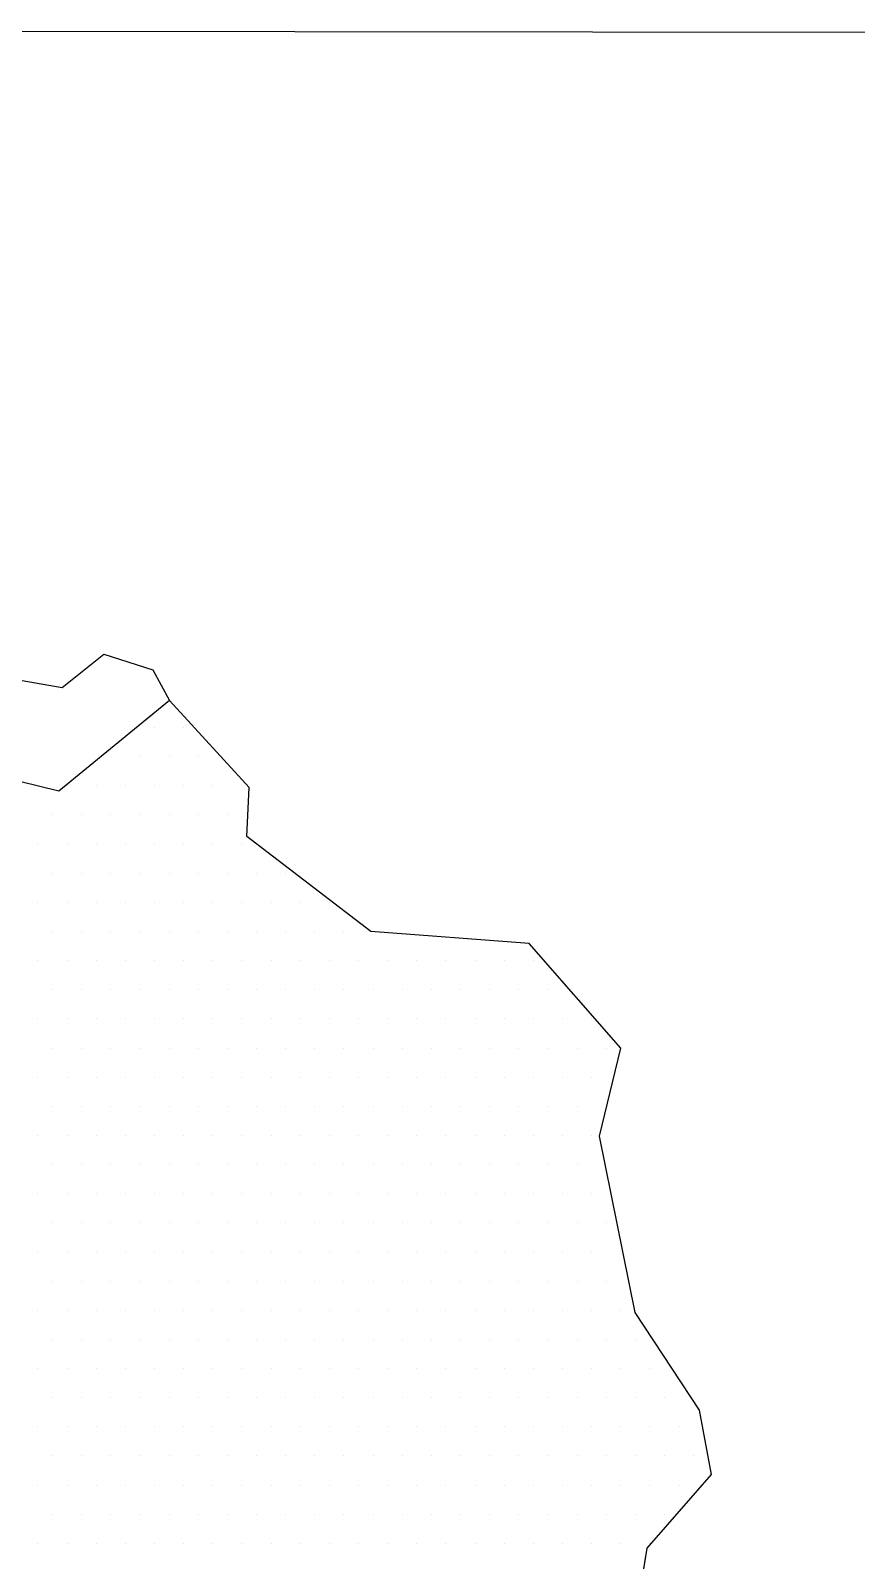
# Model space of a CAD drawing. Header units: metres. Extents: x -1.92 to -0.48, y -12.15 to -10.
# Drawn here: x -1.566 to -1.211, y -10.657 to -10.001 of the extents above; entities that cross this region are included whole.
import ezdxf

# ---------------------------------------------------------------- set-up
doc = ezdxf.new("R2010")
doc.units = ezdxf.units.M
doc.header["$LTSCALE"] = 25
doc.header["$MEASUREMENT"] = 0
doc.linetypes.add('STRICHPUNKTX2', pattern=[2, 1, -0.5, 0, -0.5])
doc.layers.get('0').update_dxf_attribs({"linetype": 'CONTINUOUS'})
for name, color, linetype in [('GRABUNGSGRENZE', 3, 'STRICHPUNKTX2'), ('STEINE', 4, 'CONTINUOUS'), ('STEINESCHRAFF', 4, 'CONTINUOUS')]:
    doc.layers.add(name, color=color, linetype=linetype)

# ---------------------------------------------------------------- blocks, each defined once
blk = doc.blocks.new('*X2')
at = {"color": 0}
for p, q in [((-151.25, -1030), (-151.25, -1030)), ((-150, -1030), (-150, -1030)), ((-153.125, -1031.25), (-153.125, -1031.25)), ((-151.875, -1031.25), (-151.875, -1031.25)), ((-150.625, -1031.25), (-150.625, -1031.25)), ((-149.375, -1031.25), (-149.375, -1031.25)), ((-155, -1032.5), (-155, -1032.5)), ((-153.75, -1032.5), (-153.75, -1032.5)), ((-152.5, -1032.5), (-152.5, -1032.5)), ((-151.25, -1032.5), (-151.25, -1032.5)), ((-150, -1032.5), (-150, -1032.5)), ((-148.75, -1032.5), (-148.75, -1032.5)), ((-147.5, -1032.5), (-147.5, -1032.5)), ((-155.625, -1033.75), (-155.625, -1033.75)), ((-154.375, -1033.75), (-154.375, -1033.75)), ((-153.125, -1033.75), (-153.125, -1033.75)), ((-151.875, -1033.75), (-151.875, -1033.75)), ((-150.625, -1033.75), (-150.625, -1033.75)), ((-149.375, -1033.75), (-149.375, -1033.75)), ((-148.125, -1033.75), (-148.125, -1033.75)), ((-156.25, -1035), (-156.25, -1035)), ((-155, -1035), (-155, -1035)), ((-153.75, -1035), (-153.75, -1035)), ((-152.5, -1035), (-152.5, -1035)), ((-151.25, -1035), (-151.25, -1035)), ((-150, -1035), (-150, -1035)), ((-148.75, -1035), (-148.75, -1035)), ((-147.5, -1035), (-147.5, -1035)), ((-155.625, -1036.25), (-155.625, -1036.25)), ((-154.375, -1036.25), (-154.375, -1036.25)), ((-153.125, -1036.25), (-153.125, -1036.25)), ((-151.875, -1036.25), (-151.875, -1036.25)), ((-150.625, -1036.25), (-150.625, -1036.25)), ((-149.375, -1036.25), (-149.375, -1036.25)), ((-148.125, -1036.25), (-148.125, -1036.25)), ((-146.875, -1036.25), (-146.875, -1036.25)), ((-145.625, -1036.25), (-145.625, -1036.25)), ((-156.25, -1037.5), (-156.25, -1037.5)), ((-155, -1037.5), (-155, -1037.5)), ((-153.75, -1037.5), (-153.75, -1037.5)), ((-152.5, -1037.5), (-152.5, -1037.5)), ((-151.25, -1037.5), (-151.25, -1037.5)), ((-150, -1037.5), (-150, -1037.5)), ((-148.75, -1037.5), (-148.75, -1037.5)), ((-147.5, -1037.5), (-147.5, -1037.5)), ((-146.25, -1037.5), (-146.25, -1037.5)), ((-145, -1037.5), (-145, -1037.5)), ((-143.75, -1037.5), (-143.75, -1037.5)), ((-155.625, -1038.75), (-155.625, -1038.75)), ((-154.375, -1038.75), (-154.375, -1038.75)), ((-153.125, -1038.75), (-153.125, -1038.75)), ((-151.875, -1038.75), (-151.875, -1038.75)), ((-150.625, -1038.75), (-150.625, -1038.75)), ((-149.375, -1038.75), (-149.375, -1038.75)), ((-148.125, -1038.75), (-148.125, -1038.75)), ((-146.875, -1038.75), (-146.875, -1038.75)), ((-145.625, -1038.75), (-145.625, -1038.75)), ((-144.375, -1038.75), (-144.375, -1038.75)), ((-143.125, -1038.75), (-143.125, -1038.75)), ((-156.25, -1040), (-156.25, -1040)), ((-155, -1040), (-155, -1040)), ((-153.75, -1040), (-153.75, -1040)), ((-152.5, -1040), (-152.5, -1040)), ((-151.25, -1040), (-151.25, -1040)), ((-150, -1040), (-150, -1040)), ((-148.75, -1040), (-148.75, -1040)), ((-147.5, -1040), (-147.5, -1040)), ((-146.25, -1040), (-146.25, -1040)), ((-145, -1040), (-145, -1040)), ((-143.75, -1040), (-143.75, -1040)), ((-142.5, -1040), (-142.5, -1040)), ((-141.25, -1040), (-141.25, -1040)), ((-140, -1040), (-140, -1040)), ((-138.75, -1040), (-138.75, -1040)), ((-137.5, -1040), (-137.5, -1040)), ((-136.25, -1040), (-136.25, -1040)), ((-135, -1040), (-135, -1040)), ((-155.625, -1041.25), (-155.625, -1041.25)), ((-154.375, -1041.25), (-154.375, -1041.25)), ((-153.125, -1041.25), (-153.125, -1041.25)), ((-151.875, -1041.25), (-151.875, -1041.25)), ((-150.625, -1041.25), (-150.625, -1041.25)), ((-149.375, -1041.25), (-149.375, -1041.25)), ((-148.125, -1041.25), (-148.125, -1041.25)), ((-146.875, -1041.25), (-146.875, -1041.25)), ((-145.625, -1041.25), (-145.625, -1041.25)), ((-144.375, -1041.25), (-144.375, -1041.25)), ((-143.125, -1041.25), (-143.125, -1041.25)), ((-141.875, -1041.25), (-141.875, -1041.25)), ((-140.625, -1041.25), (-140.625, -1041.25)), ((-139.375, -1041.25), (-139.375, -1041.25)), ((-138.125, -1041.25), (-138.125, -1041.25)), ((-136.875, -1041.25), (-136.875, -1041.25)), ((-135.625, -1041.25), (-135.625, -1041.25)), ((-134.375, -1041.25), (-134.375, -1041.25)), ((-156.25, -1042.5), (-156.25, -1042.5)), ((-155, -1042.5), (-155, -1042.5)), ((-153.75, -1042.5), (-153.75, -1042.5)), ((-152.5, -1042.5), (-152.5, -1042.5)), ((-151.25, -1042.5), (-151.25, -1042.5)), ((-150, -1042.5), (-150, -1042.5)), ((-148.75, -1042.5), (-148.75, -1042.5)), ((-147.5, -1042.5), (-147.5, -1042.5)), ((-146.25, -1042.5), (-146.25, -1042.5)), ((-145, -1042.5), (-145, -1042.5)), ((-143.75, -1042.5), (-143.75, -1042.5)), ((-142.5, -1042.5), (-142.5, -1042.5)), ((-141.25, -1042.5), (-141.25, -1042.5)), ((-140, -1042.5), (-140, -1042.5)), ((-138.75, -1042.5), (-138.75, -1042.5)), ((-137.5, -1042.5), (-137.5, -1042.5)), ((-136.25, -1042.5), (-136.25, -1042.5)), ((-135, -1042.5), (-135, -1042.5)), ((-133.75, -1042.5), (-133.75, -1042.5)), ((-132.5, -1042.5), (-132.5, -1042.5)), ((-155.625, -1043.75), (-155.625, -1043.75)), ((-154.375, -1043.75), (-154.375, -1043.75)), ((-153.125, -1043.75), (-153.125, -1043.75)), ((-151.875, -1043.75), (-151.875, -1043.75)), ((-150.625, -1043.75), (-150.625, -1043.75)), ((-149.375, -1043.75), (-149.375, -1043.75)), ((-148.125, -1043.75), (-148.125, -1043.75)), ((-146.875, -1043.75), (-146.875, -1043.75)), ((-145.625, -1043.75), (-145.625, -1043.75)), ((-144.375, -1043.75), (-144.375, -1043.75)), ((-143.125, -1043.75), (-143.125, -1043.75)), ((-141.875, -1043.75), (-141.875, -1043.75)), ((-140.625, -1043.75), (-140.625, -1043.75)), ((-139.375, -1043.75), (-139.375, -1043.75)), ((-138.125, -1043.75), (-138.125, -1043.75)), ((-136.875, -1043.75), (-136.875, -1043.75)), ((-135.625, -1043.75), (-135.625, -1043.75)), ((-134.375, -1043.75), (-134.375, -1043.75)), ((-133.125, -1043.75), (-133.125, -1043.75)), ((-131.875, -1043.75), (-131.875, -1043.75)), ((-156.25, -1045), (-156.25, -1045)), ((-155, -1045), (-155, -1045)), ((-153.75, -1045), (-153.75, -1045)), ((-152.5, -1045), (-152.5, -1045)), ((-151.25, -1045), (-151.25, -1045)), ((-150, -1045), (-150, -1045)), ((-148.75, -1045), (-148.75, -1045)), ((-147.5, -1045), (-147.5, -1045)), ((-146.25, -1045), (-146.25, -1045)), ((-145, -1045), (-145, -1045)), ((-143.75, -1045), (-143.75, -1045)), ((-142.5, -1045), (-142.5, -1045)), ((-141.25, -1045), (-141.25, -1045)), ((-140, -1045), (-140, -1045)), ((-138.75, -1045), (-138.75, -1045)), ((-137.5, -1045), (-137.5, -1045)), ((-136.25, -1045), (-136.25, -1045)), ((-135, -1045), (-135, -1045)), ((-133.75, -1045), (-133.75, -1045)), ((-132.5, -1045), (-132.5, -1045)), ((-155.625, -1046.25), (-155.625, -1046.25)), ((-154.375, -1046.25), (-154.375, -1046.25)), ((-153.125, -1046.25), (-153.125, -1046.25)), ((-151.875, -1046.25), (-151.875, -1046.25)), ((-150.625, -1046.25), (-150.625, -1046.25)), ((-149.375, -1046.25), (-149.375, -1046.25)), ((-148.125, -1046.25), (-148.125, -1046.25)), ((-146.875, -1046.25), (-146.875, -1046.25)), ((-145.625, -1046.25), (-145.625, -1046.25)), ((-144.375, -1046.25), (-144.375, -1046.25)), ((-143.125, -1046.25), (-143.125, -1046.25)), ((-141.875, -1046.25), (-141.875, -1046.25)), ((-140.625, -1046.25), (-140.625, -1046.25)), ((-139.375, -1046.25), (-139.375, -1046.25)), ((-138.125, -1046.25), (-138.125, -1046.25)), ((-136.875, -1046.25), (-136.875, -1046.25)), ((-135.625, -1046.25), (-135.625, -1046.25)), ((-134.375, -1046.25), (-134.375, -1046.25)), ((-133.125, -1046.25), (-133.125, -1046.25)), ((-131.875, -1046.25), (-131.875, -1046.25)), ((-156.25, -1047.5), (-156.25, -1047.5)), ((-155, -1047.5), (-155, -1047.5)), ((-153.75, -1047.5), (-153.75, -1047.5)), ((-152.5, -1047.5), (-152.5, -1047.5)), ((-151.25, -1047.5), (-151.25, -1047.5)), ((-150, -1047.5), (-150, -1047.5)), ((-148.75, -1047.5), (-148.75, -1047.5)), ((-147.5, -1047.5), (-147.5, -1047.5)), ((-146.25, -1047.5), (-146.25, -1047.5)), ((-145, -1047.5), (-145, -1047.5)), ((-143.75, -1047.5), (-143.75, -1047.5)), ((-142.5, -1047.5), (-142.5, -1047.5)), ((-141.25, -1047.5), (-141.25, -1047.5)), ((-140, -1047.5), (-140, -1047.5)), ((-138.75, -1047.5), (-138.75, -1047.5)), ((-137.5, -1047.5), (-137.5, -1047.5)), ((-136.25, -1047.5), (-136.25, -1047.5)), ((-135, -1047.5), (-135, -1047.5)), ((-133.75, -1047.5), (-133.75, -1047.5)), ((-132.5, -1047.5), (-132.5, -1047.5)), ((-155.625, -1048.75), (-155.625, -1048.75)), ((-154.375, -1048.75), (-154.375, -1048.75)), ((-153.125, -1048.75), (-153.125, -1048.75)), ((-151.875, -1048.75), (-151.875, -1048.75)), ((-150.625, -1048.75), (-150.625, -1048.75)), ((-149.375, -1048.75), (-149.375, -1048.75)), ((-148.125, -1048.75), (-148.125, -1048.75)), ((-146.875, -1048.75), (-146.875, -1048.75)), ((-145.625, -1048.75), (-145.625, -1048.75)), ((-144.375, -1048.75), (-144.375, -1048.75)), ((-143.125, -1048.75), (-143.125, -1048.75)), ((-141.875, -1048.75), (-141.875, -1048.75)), ((-140.625, -1048.75), (-140.625, -1048.75)), ((-139.375, -1048.75), (-139.375, -1048.75)), ((-138.125, -1048.75), (-138.125, -1048.75)), ((-136.875, -1048.75), (-136.875, -1048.75)), ((-135.625, -1048.75), (-135.625, -1048.75)), ((-134.375, -1048.75), (-134.375, -1048.75)), ((-133.125, -1048.75), (-133.125, -1048.75)), ((-156.25, -1050), (-156.25, -1050)), ((-155, -1050), (-155, -1050)), ((-153.75, -1050), (-153.75, -1050)), ((-152.5, -1050), (-152.5, -1050)), ((-151.25, -1050), (-151.25, -1050)), ((-150, -1050), (-150, -1050)), ((-148.75, -1050), (-148.75, -1050)), ((-147.5, -1050), (-147.5, -1050)), ((-146.25, -1050), (-146.25, -1050)), ((-145, -1050), (-145, -1050)), ((-143.75, -1050), (-143.75, -1050)), ((-142.5, -1050), (-142.5, -1050)), ((-141.25, -1050), (-141.25, -1050)), ((-140, -1050), (-140, -1050)), ((-138.75, -1050), (-138.75, -1050)), ((-137.5, -1050), (-137.5, -1050)), ((-136.25, -1050), (-136.25, -1050)), ((-135, -1050), (-135, -1050)), ((-133.75, -1050), (-133.75, -1050)), ((-132.5, -1050), (-132.5, -1050)), ((-155.625, -1051.25), (-155.625, -1051.25)), ((-154.375, -1051.25), (-154.375, -1051.25)), ((-153.125, -1051.25), (-153.125, -1051.25)), ((-151.875, -1051.25), (-151.875, -1051.25)), ((-150.625, -1051.25), (-150.625, -1051.25)), ((-149.375, -1051.25), (-149.375, -1051.25)), ((-148.125, -1051.25), (-148.125, -1051.25)), ((-146.875, -1051.25), (-146.875, -1051.25)), ((-145.625, -1051.25), (-145.625, -1051.25)), ((-144.375, -1051.25), (-144.375, -1051.25)), ((-143.125, -1051.25), (-143.125, -1051.25)), ((-141.875, -1051.25), (-141.875, -1051.25)), ((-140.625, -1051.25), (-140.625, -1051.25)), ((-139.375, -1051.25), (-139.375, -1051.25)), ((-138.125, -1051.25), (-138.125, -1051.25)), ((-136.875, -1051.25), (-136.875, -1051.25)), ((-135.625, -1051.25), (-135.625, -1051.25)), ((-134.375, -1051.25), (-134.375, -1051.25)), ((-133.125, -1051.25), (-133.125, -1051.25)), ((-131.875, -1051.25), (-131.875, -1051.25)), ((-156.25, -1052.5), (-156.25, -1052.5)), ((-155, -1052.5), (-155, -1052.5)), ((-153.75, -1052.5), (-153.75, -1052.5)), ((-152.5, -1052.5), (-152.5, -1052.5)), ((-151.25, -1052.5), (-151.25, -1052.5)), ((-150, -1052.5), (-150, -1052.5)), ((-148.75, -1052.5), (-148.75, -1052.5)), ((-147.5, -1052.5), (-147.5, -1052.5)), ((-146.25, -1052.5), (-146.25, -1052.5)), ((-145, -1052.5), (-145, -1052.5)), ((-143.75, -1052.5), (-143.75, -1052.5)), ((-142.5, -1052.5), (-142.5, -1052.5)), ((-141.25, -1052.5), (-141.25, -1052.5)), ((-140, -1052.5), (-140, -1052.5)), ((-138.75, -1052.5), (-138.75, -1052.5)), ((-137.5, -1052.5), (-137.5, -1052.5)), ((-136.25, -1052.5), (-136.25, -1052.5)), ((-135, -1052.5), (-135, -1052.5)), ((-133.75, -1052.5), (-133.75, -1052.5)), ((-132.5, -1052.5), (-132.5, -1052.5)), ((-131.25, -1052.5), (-131.25, -1052.5)), ((-155.625, -1053.75), (-155.625, -1053.75)), ((-154.375, -1053.75), (-154.375, -1053.75)), ((-153.125, -1053.75), (-153.125, -1053.75)), ((-151.875, -1053.75), (-151.875, -1053.75)), ((-150.625, -1053.75), (-150.625, -1053.75)), ((-149.375, -1053.75), (-149.375, -1053.75)), ((-148.125, -1053.75), (-148.125, -1053.75)), ((-146.875, -1053.75), (-146.875, -1053.75)), ((-145.625, -1053.75), (-145.625, -1053.75)), ((-144.375, -1053.75), (-144.375, -1053.75)), ((-143.125, -1053.75), (-143.125, -1053.75)), ((-141.875, -1053.75), (-141.875, -1053.75)), ((-140.625, -1053.75), (-140.625, -1053.75)), ((-139.375, -1053.75), (-139.375, -1053.75)), ((-138.125, -1053.75), (-138.125, -1053.75)), ((-136.875, -1053.75), (-136.875, -1053.75)), ((-135.625, -1053.75), (-135.625, -1053.75)), ((-134.375, -1053.75), (-134.375, -1053.75)), ((-133.125, -1053.75), (-133.125, -1053.75)), ((-131.875, -1053.75), (-131.875, -1053.75)), ((-156.25, -1055), (-156.25, -1055)), ((-155, -1055), (-155, -1055)), ((-153.75, -1055), (-153.75, -1055)), ((-152.5, -1055), (-152.5, -1055)), ((-151.25, -1055), (-151.25, -1055)), ((-150, -1055), (-150, -1055)), ((-148.75, -1055), (-148.75, -1055)), ((-147.5, -1055), (-147.5, -1055)), ((-146.25, -1055), (-146.25, -1055)), ((-145, -1055), (-145, -1055)), ((-143.75, -1055), (-143.75, -1055)), ((-142.5, -1055), (-142.5, -1055)), ((-141.25, -1055), (-141.25, -1055)), ((-140, -1055), (-140, -1055)), ((-138.75, -1055), (-138.75, -1055)), ((-137.5, -1055), (-137.5, -1055)), ((-136.25, -1055), (-136.25, -1055)), ((-135, -1055), (-135, -1055)), ((-133.75, -1055), (-133.75, -1055)), ((-132.5, -1055), (-132.5, -1055)), ((-131.25, -1055), (-131.25, -1055)), ((-155.625, -1056.25), (-155.625, -1056.25)), ((-154.375, -1056.25), (-154.375, -1056.25)), ((-153.125, -1056.25), (-153.125, -1056.25)), ((-151.875, -1056.25), (-151.875, -1056.25)), ((-150.625, -1056.25), (-150.625, -1056.25)), ((-149.375, -1056.25), (-149.375, -1056.25)), ((-148.125, -1056.25), (-148.125, -1056.25)), ((-146.875, -1056.25), (-146.875, -1056.25)), ((-145.625, -1056.25), (-145.625, -1056.25)), ((-144.375, -1056.25), (-144.375, -1056.25)), ((-143.125, -1056.25), (-143.125, -1056.25)), ((-141.875, -1056.25), (-141.875, -1056.25)), ((-140.625, -1056.25), (-140.625, -1056.25)), ((-139.375, -1056.25), (-139.375, -1056.25)), ((-138.125, -1056.25), (-138.125, -1056.25)), ((-136.875, -1056.25), (-136.875, -1056.25)), ((-135.625, -1056.25), (-135.625, -1056.25)), ((-134.375, -1056.25), (-134.375, -1056.25)), ((-133.125, -1056.25), (-133.125, -1056.25)), ((-131.875, -1056.25), (-131.875, -1056.25)), ((-130.625, -1056.25), (-130.625, -1056.25)), ((-156.25, -1057.5), (-156.25, -1057.5)), ((-155, -1057.5), (-155, -1057.5)), ((-153.75, -1057.5), (-153.75, -1057.5)), ((-152.5, -1057.5), (-152.5, -1057.5)), ((-151.25, -1057.5), (-151.25, -1057.5)), ((-150, -1057.5), (-150, -1057.5)), ((-148.75, -1057.5), (-148.75, -1057.5)), ((-147.5, -1057.5), (-147.5, -1057.5)), ((-146.25, -1057.5), (-146.25, -1057.5)), ((-145, -1057.5), (-145, -1057.5)), ((-143.75, -1057.5), (-143.75, -1057.5)), ((-142.5, -1057.5), (-142.5, -1057.5)), ((-141.25, -1057.5), (-141.25, -1057.5)), ((-140, -1057.5), (-140, -1057.5)), ((-138.75, -1057.5), (-138.75, -1057.5)), ((-137.5, -1057.5), (-137.5, -1057.5)), ((-136.25, -1057.5), (-136.25, -1057.5)), ((-135, -1057.5), (-135, -1057.5)), ((-133.75, -1057.5), (-133.75, -1057.5)), ((-132.5, -1057.5), (-132.5, -1057.5)), ((-131.25, -1057.5), (-131.25, -1057.5)), ((-130, -1057.5), (-130, -1057.5)), ((-155.625, -1058.75), (-155.625, -1058.75)), ((-154.375, -1058.75), (-154.375, -1058.75)), ((-153.125, -1058.75), (-153.125, -1058.75)), ((-151.875, -1058.75), (-151.875, -1058.75)), ((-150.625, -1058.75), (-150.625, -1058.75)), ((-149.375, -1058.75), (-149.375, -1058.75)), ((-148.125, -1058.75), (-148.125, -1058.75)), ((-146.875, -1058.75), (-146.875, -1058.75)), ((-145.625, -1058.75), (-145.625, -1058.75)), ((-144.375, -1058.75), (-144.375, -1058.75)), ((-143.125, -1058.75), (-143.125, -1058.75)), ((-141.875, -1058.75), (-141.875, -1058.75)), ((-140.625, -1058.75), (-140.625, -1058.75)), ((-139.375, -1058.75), (-139.375, -1058.75)), ((-138.125, -1058.75), (-138.125, -1058.75)), ((-136.875, -1058.75), (-136.875, -1058.75)), ((-135.625, -1058.75), (-135.625, -1058.75)), ((-134.375, -1058.75), (-134.375, -1058.75)), ((-133.125, -1058.75), (-133.125, -1058.75)), ((-131.875, -1058.75), (-131.875, -1058.75)), ((-130.625, -1058.75), (-130.625, -1058.75)), ((-129.375, -1058.75), (-129.375, -1058.75)), ((-156.25, -1060), (-156.25, -1060)), ((-155, -1060), (-155, -1060)), ((-153.75, -1060), (-153.75, -1060)), ((-152.5, -1060), (-152.5, -1060)), ((-151.25, -1060), (-151.25, -1060)), ((-150, -1060), (-150, -1060)), ((-148.75, -1060), (-148.75, -1060)), ((-147.5, -1060), (-147.5, -1060)), ((-146.25, -1060), (-146.25, -1060)), ((-145, -1060), (-145, -1060)), ((-143.75, -1060), (-143.75, -1060)), ((-142.5, -1060), (-142.5, -1060)), ((-141.25, -1060), (-141.25, -1060)), ((-140, -1060), (-140, -1060)), ((-138.75, -1060), (-138.75, -1060)), ((-137.5, -1060), (-137.5, -1060)), ((-136.25, -1060), (-136.25, -1060)), ((-135, -1060), (-135, -1060)), ((-133.75, -1060), (-133.75, -1060)), ((-132.5, -1060), (-132.5, -1060)), ((-131.25, -1060), (-131.25, -1060)), ((-130, -1060), (-130, -1060)), ((-128.75, -1060), (-128.75, -1060)), ((-155.625, -1061.25), (-155.625, -1061.25)), ((-154.375, -1061.25), (-154.375, -1061.25)), ((-153.125, -1061.25), (-153.125, -1061.25)), ((-151.875, -1061.25), (-151.875, -1061.25)), ((-150.625, -1061.25), (-150.625, -1061.25)), ((-149.375, -1061.25), (-149.375, -1061.25)), ((-148.125, -1061.25), (-148.125, -1061.25)), ((-146.875, -1061.25), (-146.875, -1061.25)), ((-145.625, -1061.25), (-145.625, -1061.25)), ((-144.375, -1061.25), (-144.375, -1061.25)), ((-143.125, -1061.25), (-143.125, -1061.25)), ((-141.875, -1061.25), (-141.875, -1061.25)), ((-140.625, -1061.25), (-140.625, -1061.25)), ((-139.375, -1061.25), (-139.375, -1061.25)), ((-138.125, -1061.25), (-138.125, -1061.25)), ((-136.875, -1061.25), (-136.875, -1061.25)), ((-135.625, -1061.25), (-135.625, -1061.25)), ((-134.375, -1061.25), (-134.375, -1061.25)), ((-133.125, -1061.25), (-133.125, -1061.25)), ((-131.875, -1061.25), (-131.875, -1061.25)), ((-130.625, -1061.25), (-130.625, -1061.25)), ((-129.375, -1061.25), (-129.375, -1061.25)), ((-128.125, -1061.25), (-128.125, -1061.25)), ((-156.25, -1062.5), (-156.25, -1062.5)), ((-155, -1062.5), (-155, -1062.5)), ((-153.75, -1062.5), (-153.75, -1062.5)), ((-152.5, -1062.5), (-152.5, -1062.5)), ((-151.25, -1062.5), (-151.25, -1062.5)), ((-150, -1062.5), (-150, -1062.5)), ((-148.75, -1062.5), (-148.75, -1062.5)), ((-147.5, -1062.5), (-147.5, -1062.5)), ((-146.25, -1062.5), (-146.25, -1062.5)), ((-145, -1062.5), (-145, -1062.5)), ((-143.75, -1062.5), (-143.75, -1062.5)), ((-142.5, -1062.5), (-142.5, -1062.5)), ((-141.25, -1062.5), (-141.25, -1062.5)), ((-140, -1062.5), (-140, -1062.5)), ((-138.75, -1062.5), (-138.75, -1062.5)), ((-137.5, -1062.5), (-137.5, -1062.5)), ((-136.25, -1062.5), (-136.25, -1062.5)), ((-135, -1062.5), (-135, -1062.5)), ((-133.75, -1062.5), (-133.75, -1062.5)), ((-132.5, -1062.5), (-132.5, -1062.5)), ((-131.25, -1062.5), (-131.25, -1062.5)), ((-130, -1062.5), (-130, -1062.5)), ((-128.75, -1062.5), (-128.75, -1062.5)), ((-155.625, -1063.75), (-155.625, -1063.75)), ((-154.375, -1063.75), (-154.375, -1063.75)), ((-153.125, -1063.75), (-153.125, -1063.75)), ((-151.875, -1063.75), (-151.875, -1063.75)), ((-150.625, -1063.75), (-150.625, -1063.75)), ((-149.375, -1063.75), (-149.375, -1063.75)), ((-148.125, -1063.75), (-148.125, -1063.75)), ((-146.875, -1063.75), (-146.875, -1063.75)), ((-145.625, -1063.75), (-145.625, -1063.75)), ((-144.375, -1063.75), (-144.375, -1063.75)), ((-143.125, -1063.75), (-143.125, -1063.75)), ((-141.875, -1063.75), (-141.875, -1063.75)), ((-140.625, -1063.75), (-140.625, -1063.75)), ((-139.375, -1063.75), (-139.375, -1063.75)), ((-138.125, -1063.75), (-138.125, -1063.75)), ((-136.875, -1063.75), (-136.875, -1063.75)), ((-135.625, -1063.75), (-135.625, -1063.75)), ((-134.375, -1063.75), (-134.375, -1063.75)), ((-133.125, -1063.75), (-133.125, -1063.75)), ((-131.875, -1063.75), (-131.875, -1063.75)), ((-130.625, -1063.75), (-130.625, -1063.75)), ((-129.375, -1063.75), (-129.375, -1063.75)), ((-156.25, -1065), (-156.25, -1065)), ((-155, -1065), (-155, -1065)), ((-153.75, -1065), (-153.75, -1065)), ((-152.5, -1065), (-152.5, -1065)), ((-151.25, -1065), (-151.25, -1065)), ((-150, -1065), (-150, -1065)), ((-148.75, -1065), (-148.75, -1065)), ((-147.5, -1065), (-147.5, -1065)), ((-146.25, -1065), (-146.25, -1065)), ((-145, -1065), (-145, -1065)), ((-143.75, -1065), (-143.75, -1065)), ((-142.5, -1065), (-142.5, -1065)), ((-141.25, -1065), (-141.25, -1065)), ((-140, -1065), (-140, -1065)), ((-138.75, -1065), (-138.75, -1065)), ((-137.5, -1065), (-137.5, -1065)), ((-136.25, -1065), (-136.25, -1065)), ((-135, -1065), (-135, -1065)), ((-133.75, -1065), (-133.75, -1065)), ((-132.5, -1065), (-132.5, -1065)), ((-131.25, -1065), (-131.25, -1065)), ((-130, -1065), (-130, -1065))]:
    blk.add_line(p, q, dxfattribs=at)

msp = doc.modelspace()

# ---------------------------------------------------------------- linework, layer by layer
at = {"layer": 'GRABUNGSGRENZE'}
msp.add_lwpolyline([(-0.50001, -10.00274), (-1.92289, -10.00108)], dxfattribs=at)
at = {"layer": 'STEINE'}
for points in [[(-1.57858, -10.32121), (-1.57501, -10.27882), (-1.55203, -10.2829), (-1.53416, -10.26859), (-1.51322, -10.27523), (-1.50606, -10.2885), (-1.55355, -10.32733), (-1.57858, -10.32121)], [(-1.31034, -10.70827), (-1.30116, -10.65208), (-1.27359, -10.62041), (-1.27871, -10.59283), (-1.3063, -10.55096), (-1.32164, -10.47538), (-1.31246, -10.43758), (-1.3518, -10.39265), (-1.41972, -10.38756), (-1.47285, -10.34672), (-1.47183, -10.32578), (-1.50606, -10.2885)]]:
    msp.add_lwpolyline(points, dxfattribs=at)
at = {"layer": 'STEINESCHRAFF'}
for p, q in [((-1.50606, -10.2885), (-1.55355, -10.32733)), ((-1.47183, -10.32578), (-1.50606, -10.2885)), ((-1.55355, -10.32733), (-1.57858, -10.32121)), ((-1.47285, -10.34672), (-1.47183, -10.32578)), ((-1.41972, -10.38756), (-1.47285, -10.34672)), ((-1.3518, -10.39265), (-1.41972, -10.38756)), ((-1.31246, -10.43758), (-1.3518, -10.39265)), ((-1.32164, -10.47538), (-1.31246, -10.43758)), ((-1.3063, -10.55096), (-1.32164, -10.47538)), ((-1.27871, -10.59283), (-1.3063, -10.55096)), ((-1.27359, -10.62041), (-1.27871, -10.59283)), ((-1.30116, -10.65208), (-1.27359, -10.62041)), ((-1.31034, -10.70827), (-1.30116, -10.65208))]:
    msp.add_line(p, q, dxfattribs=at)
msp.add_lwpolyline([(-1.31034, -10.70827), (-1.30116, -10.65208), (-1.27359, -10.62041), (-1.27871, -10.59283), (-1.3063, -10.55096), (-1.32164, -10.47538), (-1.31246, -10.43758), (-1.3518, -10.39265), (-1.41972, -10.38756), (-1.47285, -10.34672), (-1.47183, -10.32578), (-1.50606, -10.2885), (-1.55355, -10.32733), (-1.57858, -10.32121), (-1.67816, -10.33094), (-1.74762, -10.32176), (-1.78541, -10.33454), (-1.80839, -10.3703), (-1.83801, -10.37286), (-1.83851, -10.40555), (-1.87579, -10.4265), (-1.92176, -10.4168), (-1.91233, -11.29474)], dxfattribs=at)

# ---------------------------------------------------------------- block references
at = {"layer": 'STEINESCHRAFF', "xscale": 0.01, "yscale": 0.01, "zscale": 0.01}
msp.add_blockref('*X2', (0, 0), dxfattribs=at)

doc.saveas('drawing.dxf')
